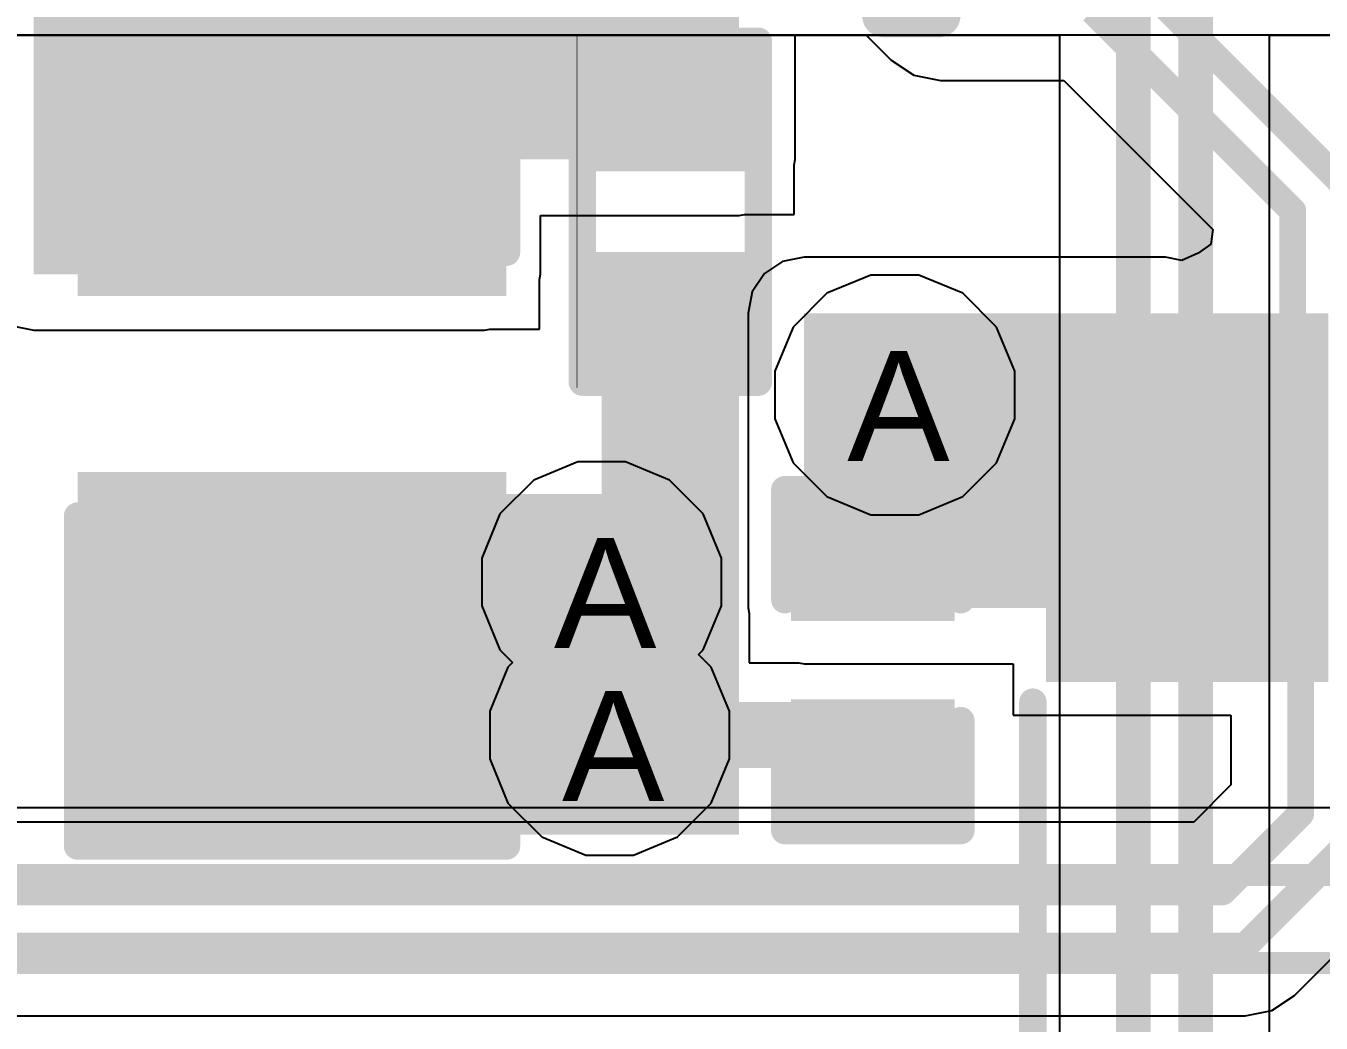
# Model space of a CAD drawing. Header units: inches. Extents: x 0 to 5271, y 0 to 5417.
# Drawn here: x 49.22 to 55.21, y 94.53 to 99.14 of the extents above; entities that cross this region are included whole.
import ezdxf

# ---------------------------------------------------------------- set-up
doc = ezdxf.new("R2010")
doc.units = ezdxf.units.IN
for name, color, linetype in [('Bottom Layer', 5, 'Continuous'), ('Bottom Overlay', 54, 'Continuous'), ('Bottom Paste', 16, 'Continuous'), ('Bottom Solder', 6, 'Continuous'), ('Drill Drawing', 1, 'Continuous'), ('L2_GND1', 16, 'Continuous'), ('L3_SIG1', 76, 'Continuous'), ('L4_PWR', 90, 'Continuous'), ('L5_GND2', 156, 'Continuous'), ('L6_SIG2', 130, 'Continuous'), ('L7_GND3', 216, 'Continuous'), ('Top Layer', 1, 'Continuous'), ('Top Overlay', 2, 'Continuous'), ('Top Paste', 8, 'Continuous'), ('Top Solder', 216, 'Continuous'), ('Via Holes', 16, 'Continuous')]:
    doc.layers.add(name, color=color, linetype=linetype)
doc.styles.add('Arial', font='', dxfattribs={"height": 0.2})
doc.styles.get('Arial').set_extended_font_data('Arial')

# ---------------------------------------------------------------- blocks, each defined once
blk = doc.blocks.new('10029449_111RLF_22')
at = {"layer": 'Top Overlay'}
for points in [[(4.62280508, 4.21639492, 0.1999996, 0.1999996, 0), (4.36880508, 4.21639492, 0.1999996, 0.1999996, 0)], [(4.495805079999999, 4.08939492, 0.1999996, 0.1999996, 0), (4.36880508, 4.21639492, 0.1999996, 0.1999996, 0)], [(4.62280508, 4.21639492, 0.1999996, 0.1999996, 0), (4.495805079999999, 4.08939492, 0.1999996, 0.1999996, 0)]]:
    blk.add_lwpolyline(points, format="xyseb", dxfattribs=at)
for points in [[(4.31880518, 4.21639492, 0.0999998, 0.0999998, 1), (4.41880498, 4.21639492, 0.0999998, 0.0999998, 1)], [(4.31880518, 4.21639492, 0.0999998, 0.0999998, 1), (4.41880498, 4.21639492, 0.0999998, 0.0999998, 1)], [(4.57280518, 4.21639492, 0.0999998, 0.0999998, 1), (4.67280498, 4.21639492, 0.0999998, 0.0999998, 1)], [(4.57280518, 4.21639492, 0.0999998, 0.0999998, 1), (4.67280498, 4.21639492, 0.0999998, 0.0999998, 1)]]:
    blk.add_lwpolyline(points, format="xyseb", close=True, dxfattribs=at)
blk = doc.blocks.new('24_TSSOP_421')
at = {"layer": 'Top Layer'}
for points in [[(2.15001729, 3.80000637), (3.65001683, 3.80000637), (3.65001683, 3.35000727), (2.15001729, 3.35000727)], [(2.15001729, 3.14996957), (3.65001683, 3.14996957), (3.65001683, 2.69997047), (2.15001729, 2.69997047)]]:
    blk.add_hatch(color=1, dxfattribs=at).paths.add_polyline_path(points)
at = {"layer": 'Top Paste'}
for points in [[(2.15001729, 3.80000637), (3.65001683, 3.80000637), (3.65001683, 3.35000727), (2.15001729, 3.35000727)], [(2.15001729, 3.14996957), (3.65001683, 3.14996957), (3.65001683, 2.69997047), (2.15001729, 2.69997047)]]:
    blk.add_hatch(color=8, dxfattribs=at).paths.add_polyline_path(points)
at = {"layer": 'Top Solder'}
for points in [[(2.04841729, 3.90160637), (3.75161683, 3.90160637), (3.75161683, 3.24840727), (2.04841729, 3.24840727)], [(2.04841729, 3.25156957), (3.75161683, 3.25156957), (3.75161683, 2.59837047), (2.04841729, 2.59837047)]]:
    blk.add_hatch(color=216, dxfattribs=at).paths.add_polyline_path(points)
at = {"layer": 'Top Overlay'}
blk.add_lwpolyline([(-2.00660254, 3.96240762, 0.127, 0.127, 0), (1.95579746, 3.96240762, 0.127, 0.127, 0)], format="xyseb", dxfattribs=at)
blk.add_lwpolyline([(1.92404746, 3.96240762, 0.0635, 0.0635, 1), (1.98754746, 3.96240762, 0.0635, 0.0635, 1)], format="xyseb", close=True, dxfattribs=at)
blk = doc.blocks.new('RES_0402_B_502')
at = {"layer": 'Bottom Layer'}
for points in [[(-0.24126444, 0.31748984), (-0.24126444, -0.31751016), (-0.69846444, -0.31751016), (-0.69846444, 0.31748984)], [(0.6985355599999999, 0.31748984), (0.6985355599999999, -0.31751016), (0.24133556, -0.31751016), (0.2413355599999999, 0.31748984)]]:
    blk.add_hatch(color=5, dxfattribs=at).paths.add_polyline_path(points)
at = {"layer": 'Bottom Paste'}
for points in [[(-0.24126444, 0.31748984), (-0.24126444, -0.31751016), (-0.69846444, -0.31751016), (-0.69846444, 0.31748984)], [(0.6985355599999999, 0.31748984), (0.6985355599999999, -0.31751016), (0.24133556, -0.31751016), (0.2413355599999999, 0.31748984)]]:
    blk.add_hatch(color=16, dxfattribs=at).paths.add_polyline_path(points)
at = {"layer": 'Bottom Solder'}
for points in [[(-0.18626328, 0.372491), (-0.18626328, -0.37251132), (-0.7534656, -0.37251132), (-0.7534656, 0.372491)], [(0.7535367199999999, 0.372491), (0.7535367199999999, -0.37251132), (0.1863344, -0.37251132), (0.1863344, 0.372491)]]:
    blk.add_hatch(color=6, dxfattribs=at).paths.add_polyline_path(points)
at = {"layer": 'Bottom Overlay'}
for points in [[(-0.7873644399999999, 0.4063898399999999, 0.127, 0.127, 0), (-0.7873644399999999, -0.40641016, 0.127, 0.127, 0)], [(-0.7873644399999999, 0.4063898399999999, 0.127, 0.127, 0), (0.7874355599999999, 0.4063898399999999, 0.127, 0.127, 0)], [(-0.81276444, 0.43178984, 0.0032258, 0.0032258, 0), (0.8128355599999999, 0.43178984, 0.0032258, 0.0032258, 0)], [(0.7874355599999999, 0.4063898399999999, 0.127, 0.127, 0), (0.7874355599999999, -0.40641016, 0.127, 0.127, 0)], [(-0.7873644399999999, -0.40641016, 0.127, 0.127, 0), (0.7874355599999999, -0.40641016, 0.127, 0.127, 0)]]:
    blk.add_lwpolyline(points, format="xyseb", dxfattribs=at)
for points in [[(-0.81911444, 0.4063898399999999, 0.0635, 0.0635, 1), (-0.75561444, 0.4063898399999999, 0.0635, 0.0635, 1)], [(-0.81911444, 0.4063898399999999, 0.0635, 0.0635, 1), (-0.75561444, 0.4063898399999999, 0.0635, 0.0635, 1)], [(-0.8135696199999999, 0.43178984, 0.0016129, 0.0016129, 1), (-0.81195926, 0.43178984, 0.0016129, 0.0016129, 1)], [(0.75568556, 0.4063898399999999, 0.0635, 0.0635, 1), (0.81918556, 0.4063898399999999, 0.0635, 0.0635, 1)], [(0.75568556, 0.4063898399999999, 0.0635, 0.0635, 1), (0.81918556, 0.4063898399999999, 0.0635, 0.0635, 1)], [(0.8120303799999998, 0.43178984, 0.0016129, 0.0016129, 1), (0.81364074, 0.43178984, 0.0016129, 0.0016129, 1)], [(-0.81911444, -0.40641016, 0.0635, 0.0635, 1), (-0.75561444, -0.40641016, 0.0635, 0.0635, 1)], [(-0.81911444, -0.40641016, 0.0635, 0.0635, 1), (-0.75561444, -0.40641016, 0.0635, 0.0635, 1)], [(0.75568556, -0.40641016, 0.0635, 0.0635, 1), (0.81918556, -0.40641016, 0.0635, 0.0635, 1)], [(0.75568556, -0.40641016, 0.0635, 0.0635, 1), (0.81918556, -0.40641016, 0.0635, 0.0635, 1)]]:
    blk.add_lwpolyline(points, format="xyseb", close=True, dxfattribs=at)
blk = doc.blocks.new('CAP_1206_B_648')
at = {"layer": 'Bottom Layer'}
for points in [[(-2.03199238, 0.88903302), (-0.5079923799999999, 0.88903302), (-0.5079923799999999, -0.88896698), (-2.03199238, -0.88896698)], [(0.5080076199999999, 0.88903302), (2.03200762, 0.88903302), (2.03200762, -0.88896698), (0.5080076199999999, -0.88896698)]]:
    blk.add_hatch(color=5, dxfattribs=at).paths.add_polyline_path(points)
at = {"layer": 'Bottom Paste'}
for points in [[(-2.03199238, 0.88903302), (-0.5079923799999999, 0.88903302), (-0.5079923799999999, -0.88896698), (-2.03199238, -0.88896698)], [(0.5080076199999999, 0.88903302), (2.03200762, 0.88903302), (2.03200762, -0.88896698), (0.5080076199999999, -0.88896698)]]:
    blk.add_hatch(color=16, dxfattribs=at).paths.add_polyline_path(points)
at = {"layer": 'Bottom Solder'}
for points in [[(-2.13359238, 0.99063302), (-0.4063923799999999, 0.99063302), (-0.4063923799999999, -0.9905669799999999), (-2.13359238, -0.9905669799999999)], [(0.4064076199999999, 0.99063302), (2.13360762, 0.99063302), (2.13360762, -0.9905669799999999), (0.4064076199999999, -0.9905669799999999)]]:
    blk.add_hatch(color=6, dxfattribs=at).paths.add_polyline_path(points)
at = {"layer": 'Bottom Overlay'}
for points in [[(-2.13359238, 0.99063302, 0.127, 0.127, 0), (-0.6095923799999999, 0.99063302, 0.127, 0.127, 0)], [(-2.13359238, 0.99063302, 0.127, 0.127, 0), (-2.13359238, -0.9905669799999999, 0.127, 0.127, 0)], [(0.6096076199999999, 0.99063302, 0.127, 0.127, 0), (2.13360762, 0.99063302, 0.127, 0.127, 0)], [(2.13360762, 0.99063302, 0.127, 0.127, 0), (2.13360762, -0.9905669799999999, 0.127, 0.127, 0)], [(-2.13359238, -0.9905669799999999, 0.127, 0.127, 0), (-0.6095923799999999, -0.9905669799999999, 0.127, 0.127, 0)], [(0.6096076199999999, -0.9905669799999999, 0.127, 0.127, 0), (2.13360762, -0.9905669799999999, 0.127, 0.127, 0)]]:
    blk.add_lwpolyline(points, format="xyseb", dxfattribs=at)
for points in [[(-2.16534238, 0.99063302, 0.0635, 0.0635, 1), (-2.10184238, 0.99063302, 0.0635, 0.0635, 1)], [(-2.16534238, 0.99063302, 0.0635, 0.0635, 1), (-2.10184238, 0.99063302, 0.0635, 0.0635, 1)], [(-0.64134238, 0.99063302, 0.0635, 0.0635, 1), (-0.57784238, 0.99063302, 0.0635, 0.0635, 1)], [(0.57785762, 0.99063302, 0.0635, 0.0635, 1), (0.64135762, 0.99063302, 0.0635, 0.0635, 1)], [(2.10185762, 0.99063302, 0.0635, 0.0635, 1), (2.16535762, 0.99063302, 0.0635, 0.0635, 1)], [(2.10185762, 0.99063302, 0.0635, 0.0635, 1), (2.16535762, 0.99063302, 0.0635, 0.0635, 1)], [(-2.16534238, -0.9905669799999999, 0.0635, 0.0635, 1), (-2.10184238, -0.9905669799999999, 0.0635, 0.0635, 1)], [(-2.16534238, -0.9905669799999999, 0.0635, 0.0635, 1), (-2.10184238, -0.9905669799999999, 0.0635, 0.0635, 1)], [(-0.64134238, -0.9905669799999999, 0.0635, 0.0635, 1), (-0.57784238, -0.9905669799999999, 0.0635, 0.0635, 1)], [(0.57785762, -0.9905669799999999, 0.0635, 0.0635, 1), (0.64135762, -0.9905669799999999, 0.0635, 0.0635, 1)], [(2.10185762, -0.9905669799999999, 0.0635, 0.0635, 1), (2.16535762, -0.9905669799999999, 0.0635, 0.0635, 1)], [(2.10185762, -0.9905669799999999, 0.0635, 0.0635, 1), (2.16535762, -0.9905669799999999, 0.0635, 0.0635, 1)]]:
    blk.add_lwpolyline(points, format="xyseb", close=True, dxfattribs=at)
blk = doc.blocks.new('CAP_0402_649')
at = {"layer": 'Top Layer'}
for points in [[(-0.69853048, -0.31747206), (-0.69853048, 0.31752794), (-0.2413304799999999, 0.31752794), (-0.24133048, -0.31747206)], [(0.2412695199999999, -0.31747206), (0.24126952, 0.31752794), (0.69846952, 0.31752794), (0.69846952, -0.31747206)]]:
    blk.add_hatch(color=1, dxfattribs=at).paths.add_polyline_path(points)
at = {"layer": 'Top Paste'}
for points in [[(-0.69853048, -0.31747206), (-0.69853048, 0.31752794), (-0.2413304799999999, 0.31752794), (-0.24133048, -0.31747206)], [(0.2412695199999999, -0.31747206), (0.24126952, 0.31752794), (0.69846952, 0.31752794), (0.69846952, -0.31747206)]]:
    blk.add_hatch(color=8, dxfattribs=at).paths.add_polyline_path(points)
at = {"layer": 'Top Solder'}
for points in [[(-0.75853036, -0.37747194), (-0.75853036, 0.37752782), (-0.1813306, 0.37752782), (-0.1813306, -0.37747194)], [(0.18126964, -0.37747194), (0.18126964, 0.37752782), (0.7584694, 0.37752782), (0.7584694, -0.37747194)]]:
    blk.add_hatch(color=216, dxfattribs=at).paths.add_polyline_path(points)
at = {"layer": 'Top Overlay'}
for points in [[(-0.7874304799999999, 0.40642794, 0.127, 0.127, 0), (-0.7874304799999999, -0.40637206, 0.127, 0.127, 0)], [(-0.7874304799999999, 0.40642794, 0.127, 0.127, 0), (-0.27943048, 0.40642794, 0.127, 0.127, 0)], [(0.27936952, 0.40642794, 0.127, 0.127, 0), (0.7873695199999999, 0.40642794, 0.127, 0.127, 0)], [(0.7873695199999999, 0.40642794, 0.127, 0.127, 0), (0.7873695199999999, -0.40637206, 0.127, 0.127, 0)], [(-0.7874304799999999, -0.40637206, 0.127, 0.127, 0), (-0.27943048, -0.40637206, 0.127, 0.127, 0)], [(0.27936952, -0.40637206, 0.127, 0.127, 0), (0.7873695199999999, -0.40637206, 0.127, 0.127, 0)]]:
    blk.add_lwpolyline(points, format="xyseb", dxfattribs=at)
for points in [[(-0.81918048, 0.40642794, 0.0635, 0.0635, 1), (-0.7556804799999999, 0.40642794, 0.0635, 0.0635, 1)], [(-0.81918048, 0.40642794, 0.0635, 0.0635, 1), (-0.7556804799999999, 0.40642794, 0.0635, 0.0635, 1)], [(-0.31118048, 0.40642794, 0.0635, 0.0635, 1), (-0.24768048, 0.40642794, 0.0635, 0.0635, 1)], [(0.24761952, 0.40642794, 0.0635, 0.0635, 1), (0.31111952, 0.40642794, 0.0635, 0.0635, 1)], [(0.7556195199999999, 0.40642794, 0.0635, 0.0635, 1), (0.81911952, 0.40642794, 0.0635, 0.0635, 1)], [(0.7556195199999999, 0.40642794, 0.0635, 0.0635, 1), (0.81911952, 0.40642794, 0.0635, 0.0635, 1)], [(-0.81918048, -0.40637206, 0.0635, 0.0635, 1), (-0.7556804799999999, -0.40637206, 0.0635, 0.0635, 1)], [(-0.81918048, -0.40637206, 0.0635, 0.0635, 1), (-0.7556804799999999, -0.40637206, 0.0635, 0.0635, 1)], [(-0.31118048, -0.40637206, 0.0635, 0.0635, 1), (-0.24768048, -0.40637206, 0.0635, 0.0635, 1)], [(0.24761952, -0.40637206, 0.0635, 0.0635, 1), (0.31111952, -0.40637206, 0.0635, 0.0635, 1)], [(0.7556195199999999, -0.40637206, 0.0635, 0.0635, 1), (0.81911952, -0.40637206, 0.0635, 0.0635, 1)], [(0.7556195199999999, -0.40637206, 0.0635, 0.0635, 1), (0.81911952, -0.40637206, 0.0635, 0.0635, 1)]]:
    blk.add_lwpolyline(points, format="xyseb", close=True, dxfattribs=at)

msp = doc.modelspace()

# ---------------------------------------------------------------- hatches: boundary and pattern name
at = {"layer": 'Bottom Layer'}
for points in [[(52.518818, 102.77399308), (49.26042472, 102.77399308), (49.26042472, 98.52243947999999), (52.518818, 98.52243947999999)], [(49.26042218, 97.99254468), (51.34279038, 97.99254468), (51.34279038, 98.97963948), (49.26042218, 98.97963948)], [(51.88381292, 95.40239999999999), (52.51881291999999, 95.40239999999999), (52.51881291999999, 98.03983948), (51.88381292, 98.03983948)], [(49.56479292, 95.40239999999999), (52.51881291999999, 95.40239999999999), (52.51881291999999, 96.97654468), (49.56479292, 96.97654468)]]:
    msp.add_hatch(color=5, dxfattribs=at).paths.add_polyline_path(points)
h = msp.add_hatch(color=5, dxfattribs=at)
edge = h.paths.add_edge_path()
edge.add_arc((53.2384, 97.4344), 0.2999994, 0, 360)
h = msp.add_hatch(color=5, dxfattribs=at)
edge = h.paths.add_edge_path()
edge.add_arc((51.88381292, 96.57079999999999), 0.2999994, 0, 360)
h = msp.add_hatch(color=5, dxfattribs=at)
edge = h.paths.add_edge_path()
edge.add_arc((51.92089692, 95.86289692), 0.2999994, 0, 360)
at = {"layer": 'L2_GND1'}
h = msp.add_hatch(color=16, dxfattribs=at)
edge = h.paths.add_edge_path()
edge.add_arc((53.2384, 97.4344), 0.2999994, 0, 360)
h = msp.add_hatch(color=16, dxfattribs=at)
edge = h.paths.add_edge_path()
edge.add_arc((51.88381292, 96.57079999999999), 0.2999994, 0, 360)
h = msp.add_hatch(color=16, dxfattribs=at)
edge = h.paths.add_edge_path()
edge.add_arc((51.92089692, 95.86289692), 0.2999994, 0, 360)
at = {"layer": 'L3_SIG1'}
h = msp.add_hatch(color=76, dxfattribs=at)
edge = h.paths.add_edge_path()
edge.add_arc((53.2384, 97.4344), 0.2999994, 0, 360)
h = msp.add_hatch(color=76, dxfattribs=at)
edge = h.paths.add_edge_path()
edge.add_arc((51.88381292, 96.57079999999999), 0.2999994, 0, 360)
h = msp.add_hatch(color=76, dxfattribs=at)
edge = h.paths.add_edge_path()
edge.add_arc((51.92089692, 95.86289692), 0.2999994, 0, 360)
at = {"layer": 'L4_PWR'}
h = msp.add_hatch(color=90, dxfattribs=at)
edge = h.paths.add_edge_path()
edge.add_arc((53.2384, 97.4344), 0.2999994, 0, 360)
h = msp.add_hatch(color=90, dxfattribs=at)
edge = h.paths.add_edge_path()
edge.add_arc((51.88381292, 96.57079999999999), 0.2999994, 0, 360)
h = msp.add_hatch(color=90, dxfattribs=at)
edge = h.paths.add_edge_path()
edge.add_arc((51.92089692, 95.86289692), 0.2999994, 0, 360)
at = {"layer": 'L5_GND2'}
h = msp.add_hatch(color=156, dxfattribs=at)
edge = h.paths.add_edge_path()
edge.add_arc((53.2384, 97.4344), 0.2999994, 0, 360)
h = msp.add_hatch(color=156, dxfattribs=at)
edge = h.paths.add_edge_path()
edge.add_arc((51.88381292, 96.57079999999999), 0.2999994, 0, 360)
h = msp.add_hatch(color=156, dxfattribs=at)
edge = h.paths.add_edge_path()
edge.add_arc((51.92089692, 95.86289692), 0.2999994, 0, 360)
at = {"layer": 'L6_SIG2'}
h = msp.add_hatch(color=130, dxfattribs=at)
edge = h.paths.add_edge_path()
edge.add_arc((53.2384, 97.4344), 0.2999994, 0, 360)
h = msp.add_hatch(color=130, dxfattribs=at)
edge = h.paths.add_edge_path()
edge.add_arc((51.88381292, 96.57079999999999), 0.2999994, 0, 360)
h = msp.add_hatch(color=130, dxfattribs=at)
edge = h.paths.add_edge_path()
edge.add_arc((51.92089692, 95.86289692), 0.2999994, 0, 360)
at = {"layer": 'L7_GND3'}
h = msp.add_hatch(color=216, dxfattribs=at)
edge = h.paths.add_edge_path()
edge.add_arc((53.2384, 97.4344), 0.2999994, 0, 360)
h = msp.add_hatch(color=216, dxfattribs=at)
edge = h.paths.add_edge_path()
edge.add_arc((51.88381292, 96.57079999999999), 0.2999994, 0, 360)
h = msp.add_hatch(color=216, dxfattribs=at)
edge = h.paths.add_edge_path()
edge.add_arc((51.92089692, 95.86289692), 0.2999994, 0, 360)
at = {"layer": 'Top Layer'}
msp.add_hatch(color=1, dxfattribs=at).paths.add_polyline_path([(52.81924411999999, 96.45066307999998), (54.488588, 96.45066307999998), (54.488588, 97.81221484), (52.81924411999999, 97.81221484)])
h = msp.add_hatch(color=1, dxfattribs=at)
edge = h.paths.add_edge_path()
edge.add_arc((53.2384, 97.4344), 0.2999994, 0, 360)
h = msp.add_hatch(color=1, dxfattribs=at)
edge = h.paths.add_edge_path()
edge.add_arc((51.88381292, 96.57079999999999), 0.2999994, 0, 360)
h = msp.add_hatch(color=1, dxfattribs=at)
edge = h.paths.add_edge_path()
edge.add_arc((51.92089692, 95.86289692), 0.2999994, 0, 360)
at = {"layer": 'Via Holes'}
h = msp.add_hatch(color=7, dxfattribs=at)
edge = h.paths.add_edge_path()
edge.add_arc((53.2384, 97.4344), 0.1499997, 0, 360)
h = msp.add_hatch(color=7, dxfattribs=at)
edge = h.paths.add_edge_path()
edge.add_arc((51.88381292, 96.57079999999999), 0.1499997, 0, 360)
h = msp.add_hatch(color=7, dxfattribs=at)
edge = h.paths.add_edge_path()
edge.add_arc((51.92089692, 95.86289692), 0.1499997, 0, 360)

# ---------------------------------------------------------------- linework, layer by layer
at = {"layer": 'Bottom Layer'}
for p, q in [((67.42045444, 99.09740403999999), (48.4886, 99.09740403999999)), ((52.77779386, 98.52243947999999), (52.77779386, 99.09740403999999)), ((52.77779386, 99.09740403999999), (53.99889123999999, 99.09740403999999)), ((53.99889123999999, 99.09740403999999), (53.99889123999999, 91.81905182)), ((54.96854894000001, 91.5586434), (54.96854894000001, 99.09740403999999)), ((54.96854894000001, 99.09740403999999), (57.05836695999999, 99.09740403999999)), ((52.77281291999999, 98.49739761999999), (52.77779386, 98.52243947999999)), ((52.77281291999999, 98.26843948), (52.77281291999999, 98.49739761999999)), ((51.60176877999999, 97.99254468), (51.60176877999999, 98.26346362)), ((51.60176877999999, 98.26346362), (52.518818, 98.26346362)), ((52.518818, 98.26346362), (52.54383445999999, 98.26843948)), ((52.54383445999999, 98.26843948), (52.77281291999999, 98.26843948)), ((51.59679291999999, 97.96752821999999), (51.60176877999999, 97.99254468)), ((51.59679291999999, 97.73854467999999), (51.59679291999999, 97.96752821999999)), ((53.1282021, 97.98839939999999), (52.92458554, 97.9040587)), ((53.34859789999999, 97.98839939999999), (53.1282021, 97.98839939999999)), ((53.55221446, 97.9040587), (53.34859789999999, 97.98839939999999)), ((52.92458554, 97.9040587), (52.7687413, 97.74821445999999)), ((53.7080587, 97.74821445999999), (53.55221446, 97.9040587)), ((49.16131646, 97.75328176), (49.26042218, 97.73356881999999)), ((49.26042218, 97.73356881999999), (51.34279291999999, 97.73356881999999)), ((51.34279291999999, 97.73356881999999), (51.36780938, 97.73854467999999)), ((51.36780938, 97.73854467999999), (51.59679291999999, 97.73854467999999)), ((52.7687413, 97.74821445999999), (52.6844006, 97.5445979)), ((53.7923994, 97.5445979), (53.7080587, 97.74821445999999)), ((52.6844006, 97.5445979), (52.6844006, 97.3242021)), ((53.7923994, 97.3242021), (53.7923994, 97.5445979)), ((52.6844006, 97.3242021), (52.7687413, 97.12058554)), ((53.7080587, 97.12058554), (53.7923994, 97.3242021)), ((52.7687413, 97.12058554), (52.92458554, 96.96474129999999)), ((53.55221446, 96.96474129999999), (53.7080587, 97.12058554)), ((52.92458554, 96.96474129999999), (53.1282021, 96.88040059999999)), ((53.34859789999999, 96.88040059999999), (53.55221446, 96.96474129999999)), ((53.1282021, 96.88040059999999), (53.34859789999999, 96.88040059999999))]:
    msp.add_line(p, q, dxfattribs=at)
for points in [[(54.62760982, 91.5586307, 0.16077946, 0.16077946, 0), (54.62760982, 103.23737798, 0.16077946, 0.16077946, 0)], [(54.33983036, 91.67783035999999, 0.16077946, 0.16077946, 0), (54.33983036, 103.00680948, 0.16077946, 0.16077946, 0)], [(51.88381292, 95.82378091999999, 0.3048, 0.3048, 0), (51.88381292, 96.49459999999999, 0.3048, 0.3048, 0)], [(51.88381292, 95.82378091999999, 0.3048, 0.3048, 0), (51.92089692, 95.78669692, 0.3048, 0.3048, 0)]]:
    msp.add_lwpolyline(points, format="xyseb", dxfattribs=at)
for points in [[(51.80761292, 96.49459999999999, 0.1524, 0.1524, 1), (51.96001292, 96.49459999999999, 0.1524, 0.1524, 1)], [(51.80761292, 95.82378091999999, 0.1524, 0.1524, 1), (51.96001292, 95.82378091999999, 0.1524, 0.1524, 1)], [(51.80761292, 95.82378091999999, 0.1524, 0.1524, 1), (51.96001292, 95.82378091999999, 0.1524, 0.1524, 1)], [(51.84469692, 95.78669692, 0.1524, 0.1524, 1), (51.99709692, 95.78669692, 0.1524, 0.1524, 1)]]:
    msp.add_lwpolyline(points, format="xyseb", close=True, dxfattribs=at)
at = {"layer": 'L2_GND1'}
for p, q in [((53.1282021, 97.98839939999999), (52.92458554, 97.9040587)), ((53.34859789999999, 97.98839939999999), (53.1282021, 97.98839939999999)), ((53.55221446, 97.9040587), (53.34859789999999, 97.98839939999999)), ((52.92458554, 97.9040587), (52.7687413, 97.74821445999999)), ((53.7080587, 97.74821445999999), (53.55221446, 97.9040587)), ((52.7687413, 97.74821445999999), (52.6844006, 97.5445979)), ((53.7923994, 97.5445979), (53.7080587, 97.74821445999999)), ((52.6844006, 97.5445979), (52.6844006, 97.3242021)), ((53.7923994, 97.3242021), (53.7923994, 97.5445979)), ((52.6844006, 97.3242021), (52.7687413, 97.12058554)), ((53.7080587, 97.12058554), (53.7923994, 97.3242021)), ((51.77361501999999, 97.1247994), (51.56999846, 97.04045869999999)), ((51.99401081999999, 97.1247994), (51.77361501999999, 97.1247994)), ((52.19762738, 97.04045869999999), (51.99401081999999, 97.1247994)), ((52.7687413, 97.12058554), (52.92458554, 96.96474129999999)), ((53.55221446, 96.96474129999999), (53.7080587, 97.12058554)), ((51.56999846, 97.04045869999999), (51.41415422, 96.88461446)), ((52.35347162, 96.88461446), (52.19762738, 97.04045869999999)), ((52.92458554, 96.96474129999999), (53.1282021, 96.88040059999999)), ((53.34859789999999, 96.88040059999999), (53.55221446, 96.96474129999999)), ((51.41415422, 96.88461446), (51.32981352, 96.6809979)), ((52.43781232, 96.6809979), (52.35347162, 96.88461446)), ((53.1282021, 96.88040059999999), (53.34859789999999, 96.88040059999999)), ((51.32981352, 96.6809979), (51.32981352, 96.46060209999999)), ((52.43781232, 96.46060209999999), (52.43781232, 96.6809979)), ((51.32981352, 96.46060209999999), (51.41415422, 96.25698553999999)), ((52.35347162, 96.25698553999999), (52.43781232, 96.46060209999999)), ((51.41415422, 96.25698553999999), (51.47283329999999, 96.19830645999998)), ((52.33187654, 96.23539045999999), (52.35347162, 96.25698553999999)), ((52.39055561999999, 96.17671137999999), (52.33187654, 96.23539045999999)), ((51.45123821999999, 96.17671137999999), (51.36689751999999, 95.97309482)), ((51.47283329999999, 96.19830645999998), (51.45123821999999, 96.17671137999999)), ((52.47489631999999, 95.97309482), (52.39055561999999, 96.17671137999999)), ((51.36689751999999, 95.97309482), (51.36689751999999, 95.75269902)), ((52.47489631999999, 95.75269902), (52.47489631999999, 95.97309482)), ((51.36689751999999, 95.75269902), (51.45123821999999, 95.54908246)), ((52.39055561999999, 95.54908246), (52.47489631999999, 95.75269902)), ((51.45123821999999, 95.54908246), (51.60708245999999, 95.39323821999999)), ((52.23471137999999, 95.39323821999999), (52.39055561999999, 95.54908246)), ((51.60708245999999, 95.39323821999999), (51.81069902, 95.30889751999999)), ((52.03109482, 95.30889751999999), (52.23471137999999, 95.39323821999999)), ((51.81069902, 95.30889751999999), (52.03109482, 95.30889751999999))]:
    msp.add_line(p, q, dxfattribs=at)
at = {"layer": 'L3_SIG1'}
for p, q in [((53.1282021, 97.98839939999999), (52.92458554, 97.9040587)), ((53.34859789999999, 97.98839939999999), (53.1282021, 97.98839939999999)), ((53.55221446, 97.9040587), (53.34859789999999, 97.98839939999999)), ((52.92458554, 97.9040587), (52.7687413, 97.74821445999999)), ((53.7080587, 97.74821445999999), (53.55221446, 97.9040587)), ((52.7687413, 97.74821445999999), (52.6844006, 97.5445979)), ((53.7923994, 97.5445979), (53.7080587, 97.74821445999999)), ((52.6844006, 97.5445979), (52.6844006, 97.3242021)), ((53.7923994, 97.3242021), (53.7923994, 97.5445979)), ((52.6844006, 97.3242021), (52.7687413, 97.12058554)), ((53.7080587, 97.12058554), (53.7923994, 97.3242021)), ((52.7687413, 97.12058554), (52.92458554, 96.96474129999999)), ((53.55221446, 96.96474129999999), (53.7080587, 97.12058554)), ((52.92458554, 96.96474129999999), (53.1282021, 96.88040059999999)), ((53.34859789999999, 96.88040059999999), (53.55221446, 96.96474129999999)), ((53.1282021, 96.88040059999999), (53.34859789999999, 96.88040059999999))]:
    msp.add_line(p, q, dxfattribs=at)
at = {"layer": 'L4_PWR'}
for p, q in [((51.77361501999999, 97.1247994), (51.56999846, 97.04045869999999)), ((51.99401081999999, 97.1247994), (51.77361501999999, 97.1247994)), ((52.19762738, 97.04045869999999), (51.99401081999999, 97.1247994)), ((51.56999846, 97.04045869999999), (51.41415422, 96.88461446)), ((52.35347162, 96.88461446), (52.19762738, 97.04045869999999)), ((51.41415422, 96.88461446), (51.32981352, 96.6809979)), ((52.43781232, 96.6809979), (52.35347162, 96.88461446)), ((51.32981352, 96.6809979), (51.32981352, 96.46060209999999)), ((52.43781232, 96.46060209999999), (52.43781232, 96.6809979)), ((51.32981352, 96.46060209999999), (51.41415422, 96.25698553999999)), ((52.35347162, 96.25698553999999), (52.43781232, 96.46060209999999)), ((51.41415422, 96.25698553999999), (51.47283329999999, 96.19830645999998)), ((52.33187654, 96.23539045999999), (52.35347162, 96.25698553999999)), ((52.39055561999999, 96.17671137999999), (52.33187654, 96.23539045999999)), ((51.45123821999999, 96.17671137999999), (51.36689751999999, 95.97309482)), ((51.47283329999999, 96.19830645999998), (51.45123821999999, 96.17671137999999)), ((52.47489631999999, 95.97309482), (52.39055561999999, 96.17671137999999)), ((51.36689751999999, 95.97309482), (51.36689751999999, 95.75269902)), ((52.47489631999999, 95.75269902), (52.47489631999999, 95.97309482)), ((51.36689751999999, 95.75269902), (51.45123821999999, 95.54908246)), ((52.39055561999999, 95.54908246), (52.47489631999999, 95.75269902)), ((51.45123821999999, 95.54908246), (51.60708245999999, 95.39323821999999)), ((52.23471137999999, 95.39323821999999), (52.39055561999999, 95.54908246)), ((51.60708245999999, 95.39323821999999), (51.81069902, 95.30889751999999)), ((52.03109482, 95.30889751999999), (52.23471137999999, 95.39323821999999)), ((51.81069902, 95.30889751999999), (52.03109482, 95.30889751999999))]:
    msp.add_line(p, q, dxfattribs=at)
at = {"layer": 'L5_GND2'}
for p, q in [((53.1282021, 97.98839939999999), (52.92458554, 97.9040587)), ((53.34859789999999, 97.98839939999999), (53.1282021, 97.98839939999999)), ((53.55221446, 97.9040587), (53.34859789999999, 97.98839939999999)), ((52.92458554, 97.9040587), (52.7687413, 97.74821445999999)), ((53.7080587, 97.74821445999999), (53.55221446, 97.9040587)), ((52.7687413, 97.74821445999999), (52.6844006, 97.5445979)), ((53.7923994, 97.5445979), (53.7080587, 97.74821445999999)), ((52.6844006, 97.5445979), (52.6844006, 97.3242021)), ((53.7923994, 97.3242021), (53.7923994, 97.5445979)), ((52.6844006, 97.3242021), (52.7687413, 97.12058554)), ((53.7080587, 97.12058554), (53.7923994, 97.3242021)), ((52.7687413, 97.12058554), (52.92458554, 96.96474129999999)), ((53.55221446, 96.96474129999999), (53.7080587, 97.12058554)), ((52.92458554, 96.96474129999999), (53.1282021, 96.88040059999999)), ((53.34859789999999, 96.88040059999999), (53.55221446, 96.96474129999999)), ((53.1282021, 96.88040059999999), (53.34859789999999, 96.88040059999999))]:
    msp.add_line(p, q, dxfattribs=at)
at = {"layer": 'L6_SIG2'}
for p, q in [((53.1282021, 97.98839939999999), (52.92458554, 97.9040587)), ((53.34859789999999, 97.98839939999999), (53.1282021, 97.98839939999999)), ((53.55221446, 97.9040587), (53.34859789999999, 97.98839939999999)), ((52.92458554, 97.9040587), (52.7687413, 97.74821445999999)), ((53.7080587, 97.74821445999999), (53.55221446, 97.9040587)), ((52.7687413, 97.74821445999999), (52.6844006, 97.5445979)), ((53.7923994, 97.5445979), (53.7080587, 97.74821445999999)), ((52.6844006, 97.5445979), (52.6844006, 97.3242021)), ((53.7923994, 97.3242021), (53.7923994, 97.5445979)), ((52.6844006, 97.3242021), (52.7687413, 97.12058554)), ((53.7080587, 97.12058554), (53.7923994, 97.3242021)), ((52.7687413, 97.12058554), (52.92458554, 96.96474129999999)), ((53.55221446, 96.96474129999999), (53.7080587, 97.12058554)), ((52.92458554, 96.96474129999999), (53.1282021, 96.88040059999999)), ((53.34859789999999, 96.88040059999999), (53.55221446, 96.96474129999999)), ((53.1282021, 96.88040059999999), (53.34859789999999, 96.88040059999999))]:
    msp.add_line(p, q, dxfattribs=at)
at = {"layer": 'L7_GND3'}
for p, q in [((53.1282021, 97.98839939999999), (52.92458554, 97.9040587)), ((53.34859789999999, 97.98839939999999), (53.1282021, 97.98839939999999)), ((53.55221446, 97.9040587), (53.34859789999999, 97.98839939999999)), ((52.92458554, 97.9040587), (52.7687413, 97.74821445999999)), ((53.7080587, 97.74821445999999), (53.55221446, 97.9040587)), ((52.7687413, 97.74821445999999), (52.6844006, 97.5445979)), ((53.7923994, 97.5445979), (53.7080587, 97.74821445999999)), ((52.6844006, 97.5445979), (52.6844006, 97.3242021)), ((53.7923994, 97.3242021), (53.7923994, 97.5445979)), ((52.6844006, 97.3242021), (52.7687413, 97.12058554)), ((53.7080587, 97.12058554), (53.7923994, 97.3242021)), ((52.7687413, 97.12058554), (52.92458554, 96.96474129999999)), ((53.55221446, 96.96474129999999), (53.7080587, 97.12058554)), ((52.92458554, 96.96474129999999), (53.1282021, 96.88040059999999)), ((53.34859789999999, 96.88040059999999), (53.55221446, 96.96474129999999)), ((53.1282021, 96.88040059999999), (53.34859789999999, 96.88040059999999)), ((56.16730194, 95.52747214), (49.03643736, 95.52747214))]:
    msp.add_line(p, q, dxfattribs=at)
for points in [[(48.79731667999999, 95.2167006, 0.1016, 0.1016, 0), (56.16730194, 95.2167006, 0.1016, 0.1016, 0)], [(48.79731667999999, 94.8103006, 0.1016, 0.1016, 0), (55.99896597999999, 94.8103006, 0.1016, 0.1016, 0)]]:
    msp.add_lwpolyline(points, format="xyseb", dxfattribs=at)
at = {"layer": 'Top Layer'}
for p, q in [((67.42045444, 99.09740403999999), (48.4886, 99.09740403999999)), ((48.4886, 99.09740403999999), (53.1059517, 99.09740403999999)), ((53.1059517, 99.09740403999999), (53.22214907999999, 98.98120666)), ((53.22214907999999, 98.98120666), (53.32670564, 98.91134396)), ((53.32670564, 98.91134396), (53.45003788, 98.88681264)), ((53.45003788, 98.88681264), (54.01897501999999, 98.88681264)), ((54.01897501999999, 98.88681264), (54.70669526, 98.19909239999998)), ((54.70669526, 98.19909239999998), (54.6974268, 98.13090356)), ((54.6974268, 98.13090356), (54.63939288, 98.08889958)), ((52.81924411999999, 98.07119324), (52.7201384, 98.0514803)), ((54.48859054, 98.07119324), (52.81924411999999, 98.07119324)), ((54.56454416, 98.05608532), (54.48859054, 98.07119324)), ((54.63939288, 98.08889958), (54.56454416, 98.05608532)), ((52.7201384, 98.0514803), (52.63612028, 97.99534121999999)), ((52.63612028, 97.99534121999999), (52.5799812, 97.91132309999999)), ((52.5799812, 97.91132309999999), (52.56026826, 97.81221737999999)), ((52.56026826, 97.81221737999999), (52.56026826, 96.45066307999998)), ((52.56026826, 96.45066307999998), (52.56524412, 96.42564662)), ((52.56524412, 96.42564662), (52.56524412, 96.19666308)), ((52.56524412, 96.19666308), (52.79422766, 96.19666308)), ((52.79422766, 96.19666308), (52.81924411999999, 96.19168721999999)), ((52.81924411999999, 96.19168721999999), (53.78459144, 96.19168721999999)), ((53.78459144, 96.19168721999999), (53.78459144, 95.95537578)), ((53.78459144, 95.95537578), (54.79074386, 95.95537578)), ((54.79074386, 95.95537578), (54.79074386, 95.63317169999999)), ((54.79074386, 95.63317169999999), (54.61894842, 95.46137626)), ((54.61894842, 95.46137626), (49.0425994, 95.46137626)), ((55.08437293999999, 94.6600215), (55.59209861999999, 95.16774717999999)), ((54.97981638, 94.5901588), (55.08437293999999, 94.6600215)), ((49.0425994, 94.56562747999999), (54.85648413999999, 94.56562747999999)), ((54.85648413999999, 94.56562747999999), (54.97981638, 94.5901588))]:
    msp.add_line(p, q, dxfattribs=at)
for points in [[(54.32691699999999, 99.3898698, 0.12418314, 0.12418314, 0), (54.65084828, 99.06593852, 0.12418314, 0.12418314, 0)], [(54.1524698, 99.20909545999999, 0.12418314, 0.12418314, 0), (55.07625764, 98.28530762, 0.12418314, 0.12418314, 0)], [(54.65084828, 99.06593852, 0.12418314, 0.12418314, 0), (54.65085082, 99.06593852, 0.12418314, 0.12418314, 0)], [(54.65085082, 99.06593852, 0.12418314, 0.12418314, 0), (55.32744078, 98.38934855999999, 0.12418314, 0.12418314, 0)], [(55.07625764, 97.12200539999999, 0.12418314, 0.12418314, 0), (55.07625764, 98.28530762, 0.12418314, 0.12418314, 0)], [(54.91362652, 96.95937428, 0.12418314, 0.12418314, 0), (55.07625764, 97.12200539999999, 0.12418314, 0.12418314, 0)], [(54.91362652, 96.43437406, 0.12418314, 0.12418314, 0), (54.91362652, 96.95937428, 0.12418314, 0.12418314, 0)], [(54.91362652, 96.43437406, 0.12418314, 0.12418314, 0), (55.11302668, 96.23497389999999, 0.12418314, 0.12418314, 0)], [(55.11302668, 95.49967692, 0.12418314, 0.12418314, 0), (55.11302668, 96.23497389999999, 0.12418314, 0.12418314, 0)], [(51.92089692, 95.86289692, 0.3048, 0.3048, 0), (52.88381345999999, 95.86289692, 0.3048, 0.3048, 0)], [(52.88381345999999, 95.86289692, 0.3048, 0.3048, 0), (53.07199444, 95.67471593999998, 0.3048, 0.3048, 0)], [(53.07199698, 95.67471593999998, 0.3048, 0.3048, 0), (53.13674412, 95.73946308, 0.3048, 0.3048, 0)], [(53.07199444, 95.67471593999998, 0.3048, 0.3048, 0), (53.07199698, 95.67471593999998, 0.3048, 0.3048, 0)], [(54.75244319999999, 95.13909344, 0.12418314, 0.12418314, 0), (55.11302668, 95.49967692, 0.12418314, 0.12418314, 0)], [(54.85648413999999, 94.8879103, 0.12418314, 0.12418314, 0), (55.36420981999999, 95.39563598, 0.12418314, 0.12418314, 0)], [(48.7992547, 95.13909344, 0.12418314, 0.12418314, 0), (54.75244319999999, 95.13909344, 0.12418314, 0.12418314, 0)], [(48.7992547, 94.8879103, 0.12418314, 0.12418314, 0), (54.85648413999999, 94.8879103, 0.12418314, 0.12418314, 0)]]:
    msp.add_lwpolyline(points, format="xyseb", dxfattribs=at)
for points in [[(54.61980186, 99.06593852, 0.0620903, 0.0620903, 1), (54.68189469999999, 99.06593852, 0.0620903, 0.0620903, 1)], [(54.61980186, 99.06593852, 0.0620903, 0.0620903, 1), (54.68189469999999, 99.06593852, 0.0620903, 0.0620903, 1)], [(54.6198044, 99.06593852, 0.0620903, 0.0620903, 1), (54.68189724, 99.06593852, 0.0620903, 0.0620903, 1)], [(54.6198044, 99.06593852, 0.0620903, 0.0620903, 1), (54.68189724, 99.06593852, 0.0620903, 0.0620903, 1)], [(55.04521121999999, 98.28530762, 0.0620903, 0.0620903, 1), (55.10730406, 98.28530762, 0.0620903, 0.0620903, 1)], [(55.04521121999999, 98.28530762, 0.0620903, 0.0620903, 1), (55.10730406, 98.28530762, 0.0620903, 0.0620903, 1)], [(55.04521121999999, 97.12200539999999, 0.0620903, 0.0620903, 1), (55.10730406, 97.12200539999999, 0.0620903, 0.0620903, 1)], [(55.04521121999999, 97.12200539999999, 0.0620903, 0.0620903, 1), (55.10730406, 97.12200539999999, 0.0620903, 0.0620903, 1)], [(54.88258009999999, 96.95937428, 0.0620903, 0.0620903, 1), (54.94467293999999, 96.95937428, 0.0620903, 0.0620903, 1)], [(54.88258009999999, 96.95937428, 0.0620903, 0.0620903, 1), (54.94467293999999, 96.95937428, 0.0620903, 0.0620903, 1)], [(54.88258009999999, 96.43437406, 0.0620903, 0.0620903, 1), (54.94467293999999, 96.43437406, 0.0620903, 0.0620903, 1)], [(54.88258009999999, 96.43437406, 0.0620903, 0.0620903, 1), (54.94467293999999, 96.43437406, 0.0620903, 0.0620903, 1)], [(55.08198025999999, 96.23497389999999, 0.0620903, 0.0620903, 1), (55.14407309999999, 96.23497389999999, 0.0620903, 0.0620903, 1)], [(55.08198025999999, 96.23497389999999, 0.0620903, 0.0620903, 1), (55.14407309999999, 96.23497389999999, 0.0620903, 0.0620903, 1)], [(51.84469692, 95.86289692, 0.1524, 0.1524, 1), (51.99709692, 95.86289692, 0.1524, 0.1524, 1)], [(52.80761346, 95.86289692, 0.1524, 0.1524, 1), (52.96001346, 95.86289692, 0.1524, 0.1524, 1)], [(52.80761346, 95.86289692, 0.1524, 0.1524, 1), (52.96001346, 95.86289692, 0.1524, 0.1524, 1)], [(53.06054412, 95.73946308, 0.1524, 0.1524, 1), (53.21294411999999, 95.73946308, 0.1524, 0.1524, 1)], [(52.99579444, 95.67471593999998, 0.1524, 0.1524, 1), (53.14819444, 95.67471593999998, 0.1524, 0.1524, 1)], [(52.99579444, 95.67471593999998, 0.1524, 0.1524, 1), (53.14819444, 95.67471593999998, 0.1524, 0.1524, 1)], [(52.99579698, 95.67471593999998, 0.1524, 0.1524, 1), (53.14819697999999, 95.67471593999998, 0.1524, 0.1524, 1)], [(52.99579698, 95.67471593999998, 0.1524, 0.1524, 1), (53.14819697999999, 95.67471593999998, 0.1524, 0.1524, 1)], [(55.08198025999999, 95.49967692, 0.0620903, 0.0620903, 1), (55.14407309999999, 95.49967692, 0.0620903, 0.0620903, 1)], [(55.08198025999999, 95.49967692, 0.0620903, 0.0620903, 1), (55.14407309999999, 95.49967692, 0.0620903, 0.0620903, 1)], [(54.72139678, 95.13909344, 0.0620903, 0.0620903, 1), (54.78348962, 95.13909344, 0.0620903, 0.0620903, 1)], [(54.72139678, 95.13909344, 0.0620903, 0.0620903, 1), (54.78348962, 95.13909344, 0.0620903, 0.0620903, 1)], [(54.82543772, 94.8879103, 0.0620903, 0.0620903, 1), (54.88753056, 94.8879103, 0.0620903, 0.0620903, 1)], [(54.82543772, 94.8879103, 0.0620903, 0.0620903, 1), (54.88753056, 94.8879103, 0.0620903, 0.0620903, 1)]]:
    msp.add_lwpolyline(points, format="xyseb", close=True, dxfattribs=at)

# ---------------------------------------------------------------- block references
for name, p, rotation in [('10029449_111RLF_22', (57.81039999999999, 103.4034), 180), ('CAP_1206_B_648', (50.45382593999999, 97.48453706), 90), ('RES_0402_B_502', (52.20130276, 98.28110391999999), 90), ('24_TSSOP_421', (57.83859653999999, 94.05935722), 90), ('CAP_0402_649', (53.13677206, 96.20939356), 90)]:
    msp.add_blockref(name, p, dxfattribs=dict(rotation=rotation))

# ---------------------------------------------------------------- texts
at = {"layer": 'Drill Drawing', "style": 'Arial'}
for p in [(53.01832169999999, 97.12968382), (51.66373462, 96.26608381999999), (51.70081861999999, 95.55818073999998)]:
    msp.add_text('A', height=0.508, dxfattribs=at).set_placement(p)

doc.saveas('drawing.dxf')
